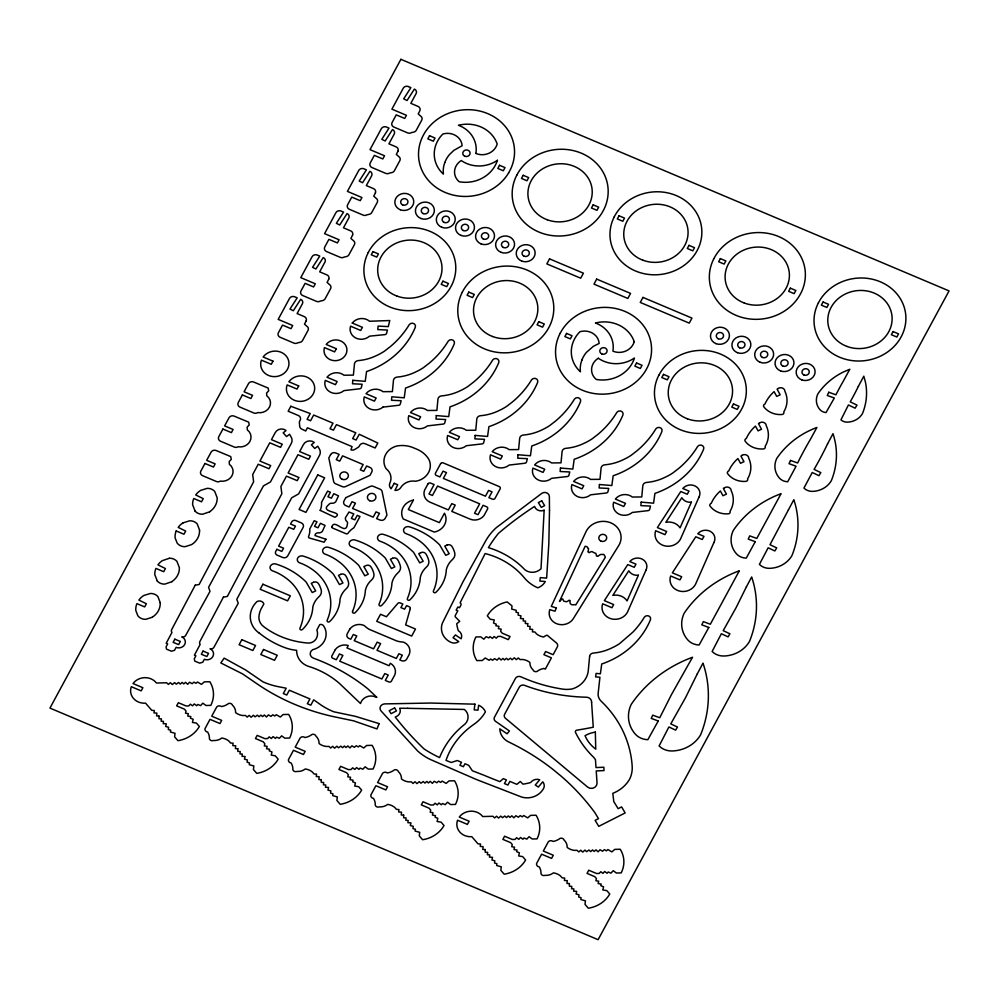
<?xml version="1.0" encoding="UTF-8"?>
<svg xmlns="http://www.w3.org/2000/svg" width="999" height="999" viewBox="0 0 999 999"><rect width="100%" height="100%" fill="white"/><g stroke="black" fill="none" stroke-linecap="round" stroke-linejoin="round"><path stroke-width="1.5" d="M698.925 497.24L680.431 539.21A13.424 12.088 -7.6 0 1 663.373 545.479A13.424 12.088 -7.6 0 1 655.669 530.731L664.959 534.652L666.658 531.505L657.379 527.584L680.781 491.508L687.275 494.255L688.985 491.096L682.792 488.486A9.59 8.629 -7.6 0 1 695.441 486.163A9.59 8.629 -7.6 0 1 698.925 497.24M508.616 172.889L510.402 169.593A48.089 43.294 -7.6 0 0 487.837 113.674A48.089 43.294 -7.6 0 0 424.425 133.267L422.639 136.563A48.089 43.294 -7.6 0 0 445.217 192.47A48.089 43.294 -7.6 0 0 508.628 172.877M382.979 407.093L398.601 405.294A1.911 1.723 -7.6 0 0 400.349 403.908L401.136 400.724L391.508 400.262L391.82 396.79L404.22 397.814L405.557 388.037A80.457 72.44 -7.6 0 0 454.295 343.731A3.422 3.084 -7.6 0 0 448.201 341.159L447.589 342.195A91.883 82.73 -7.6 0 1 429.095 363.286L423.414 367.669A54.108 48.714 -7.6 0 1 417.307 371.178L414.61 372.465A47.64 42.895 -7.6 0 1 397.103 377.098A3.946 3.546 -7.6 0 0 393.456 380.432L392.395 391.608L382.992 391.683A11.513 10.365 -7.6 0 0 365.996 393.706L376.136 398.002L374.438 401.148L364.285 396.865A11.513 10.365 -7.6 0 0 369.143 408.491A11.513 10.365 -7.6 0 0 382.979 407.093M209.703 511.813L202.61 514.21A9.428 8.492 -7.6 0 1 195.067 511.126M171.89 581.718L164.798 584.115A9.428 8.492 -7.6 0 1 157.255 581.031M183.129 522.839L189.648 520.804A9.428 8.492 -7.6 0 1 197.19 523.876L199.638 530.232M152.273 617.282L145.754 619.318A9.478 8.529 -7.6 0 1 137.862 615.821L135.814 610.501A17.17 15.46 -7.6 0 1 136.925 603.633L144.668 606.905L146.378 603.758L138.873 600.074A17.133 15.422 -7.6 0 1 143.806 595.491L150.35 593.481A9.428 8.492 -7.6 0 1 157.879 596.553L160.327 602.909M169.393 558.279L162.288 560.664A17.333 15.609 -7.6 0 0 157.942 564.872L165.422 568.543L163.711 571.703L155.931 568.419A17.37 15.647 -7.6 0 0 154.795 574.687L157.28 581.018M408.354 86.551L410.889 87.625L403.696 98.826L407.03 100.524L414.373 89.098A3.759 3.384 -7.6 0 1 416.096 93.606L410.826 103.347L418.007 106.394A3.834 3.447 -7.6 0 1 419.917 110.602L418.231 113.923L421.466 116.821A3.834 3.447 -7.6 0 1 421.69 120.242L416.296 130.207A3.834 3.447 -7.6 0 1 413.524 132.155L411.451 132.592A3.834 3.447 -7.6 0 1 407.654 132.892L393.856 127.06A3.834 3.447 -7.6 0 1 392.132 122.477L396.241 114.873L404.72 118.456L406.431 115.297L391.908 109.166L403.221 88.249A3.834 3.447 -7.6 0 1 408.354 86.551M352.26 323.039L362.412 327.322L360.701 330.482L350.562 326.186A11.501 10.352 -7.6 0 0 355.582 337.912A11.501 10.352 -7.6 0 0 369.543 336.163L384.877 334.615A1.911 1.723 -7.6 0 0 386.613 333.229L387.412 330.045L377.784 329.583L378.084 326.111L388.274 326.598L389.785 320.529L369.568 321.253A11.501 10.352 -7.6 0 0 352.26 323.039M176.199 530.944L183.978 534.24L185.677 531.081L178.184 527.397A17.133 15.422 -7.6 0 1 183.117 522.814M195.092 511.113L192.632 504.782A17.37 15.647 -7.6 0 1 193.769 498.513L201.523 501.798L203.234 498.638L195.729 494.955A17.133 15.422 -7.6 0 1 200.662 490.384L207.205 488.361A9.428 8.492 -7.6 0 1 214.735 491.446L217.183 497.789A17.795 16.021 -7.6 0 1 209.64 511.75M588.448 548.588A18.344 16.508 -7.6 0 1 587.037 546.778A4.87 4.383 -7.6 0 0 585.114 546.303L559.49 601.41A9.765 8.791 -7.6 0 0 561.775 598.938L562.862 599.075A5.27 4.745 -7.6 0 0 564.01 601.298A13.012 11.726 -7.6 0 1 566.47 601.785A8.142 7.33 -7.6 0 0 569.043 600.212L570.192 600.611A6.269 5.644 -7.6 0 0 570.242 603.571L571.59 604.657A6.656 5.994 -7.6 0 0 574.825 604.582L575.749 604.944L605.369 557.255A12.225 11.001 -7.6 0 0 603.771 554.408A18.344 16.508 -7.6 0 1 600.936 554.408A7.655 6.893 -7.6 0 0 597.926 556.356L596.478 555.956A11.701 10.539 -7.6 0 0 595.841 553.396A18.344 16.508 -7.6 0 1 592.057 551.598A4.308 3.884 -7.6 0 0 589.248 552.709L587.899 551.785A8.292 7.468 -7.6 0 0 588.448 548.588M258.978 632.929A23.626 21.266 -7.6 0 1 256.993 601.573A4.758 4.283 -7.6 0 1 263.873 603.883L262.325 606.743A24.638 22.178 -7.6 0 0 258.903 617.082A13.362 12.025 -7.6 0 0 263.586 626.548A81.431 73.314 -7.6 0 0 308.691 643.094A8.741 7.88 -7.6 0 0 316.758 637.624A12.488 11.239 -7.6 0 0 316.845 630.007L319.792 624.562A3.434 3.084 -7.6 0 1 323.576 625.849A17.483 15.747 -7.6 0 1 312.699 649.687A5.295 4.77 -7.6 0 0 313.349 658.116A196.204 176.636 -7.6 0 1 367.844 688.823L376.885 697.402L375.399 696.877A10.502 9.453 -7.6 0 0 360.514 703.533L339.235 683.229A86.613 77.984 -7.6 0 0 307.917 666.171A19.068 17.17 -7.6 0 1 296.628 650.324A43.931 39.548 -7.6 0 1 284.802 647.614A91.384 82.268 -7.6 0 1 259.041 632.866M160.202 602.909A17.695 15.934 -7.6 0 1 152.235 617.22M169.393 558.254A9.428 8.492 -7.6 0 1 176.923 561.351L179.37 567.694A17.795 16.021 -7.6 0 1 171.828 581.655M176.236 530.956A17.17 15.46 -7.6 0 0 175.1 537.824L177.185 543.131A9.478 8.529 -7.6 0 0 185.065 546.678L191.583 544.617A17.695 15.934 -7.6 0 0 199.513 530.232M352.535 611.351A48.839 43.968 -7.6 0 0 337.762 560.839A51.374 46.254 -7.6 0 0 327.709 555.144L325.1 554.133A4.021 3.621 -7.6 0 1 322.927 549.413A4.446 3.996 -7.6 0 1 328.733 547.402L331.168 548.201A76.124 68.544 -7.6 0 1 358.716 565.334L364.81 575.824L368.256 574.213L363.836 566.595L365.984 565.596A3.834 3.447 -7.6 0 1 371.066 566.995L372.04 568.668A37.612 33.866 -7.6 0 1 373.726 573.089A7.667 6.906 -7.6 0 1 371.628 579.907A21.753 19.593 -7.6 0 0 365.372 590.334A37.425 33.691 -7.6 0 1 355.157 612.662A1.523 1.361 -7.6 0 1 352.56 611.363M497.39 160.327A32.218 29.008 -7.6 0 1 459.203 181.743A15.01 13.524 -7.6 0 1 461.276 160.539A29.683 26.723 -7.6 0 0 497.39 160.327M158.991 716.071L158.991 718.706L161.413 718.88L161.151 721.216L163.486 721.378L163.224 723.626L166.296 723.838L165.672 726.46L168.581 727.272L168.319 729.532L170.667 730.182L170.454 732.017L175.012 733.278L174.613 736.825L177.934 740.684A28.859 25.986 -7.6 0 0 199.363 726.498L196.441 723.101L192.432 722.427L193.169 719.305L190.409 718.144L190.784 716.558L187.75 716.046L188.312 713.673L185.514 713.199L186.026 711.026L184.39 709.128L176.648 705.856L178.346 702.709L186.101 705.981L188.799 705.906L190.384 704.195L192.557 705.818L194.293 703.945L196.653 705.719L197.814 704.457L200.574 705.619L202.847 703.159L205.969 705.494L210.801 705.369A28.859 25.986 -7.6 0 0 209.827 681.718L204.345 681.855L201.473 684.365L197.502 682.03L196.016 683.316L193.968 682.117L192.145 683.703L189.61 682.217L187.687 684.29L185.564 682.317L183.754 683.903L182.143 682.404L180.257 684.053L178.584 682.492L176.249 684.153L174.575 682.592L172.34 684.552L170.354 682.692L168.394 684.402L166.658 682.779L156.468 683.029A14.161 12.75 -7.6 0 0 133.029 683.553L142.882 687.712L141.171 690.871L131.319 686.713A14.161 12.75 -7.6 0 0 145.579 703.159L151.761 710.326L154.283 710.501L153.996 712.924L156.88 713.124L156.568 715.896L158.991 716.071M237.799 748.75L237.799 751.385L240.235 751.56L239.96 753.895L242.295 754.058L242.033 756.305L245.105 756.518L244.48 759.14L247.39 759.952L247.128 762.212L249.475 762.861L249.263 764.697L253.833 765.958L253.421 769.505L256.743 773.363A28.859 25.986 -7.6 0 0 278.172 759.178L275.249 755.781L271.241 755.107L271.978 751.985L269.231 750.823L269.605 749.238L266.558 748.726L267.12 746.353L264.323 745.878L264.835 743.706L263.199 741.807L255.457 738.536L257.155 735.389L264.91 738.661L267.607 738.586L269.193 736.875L271.366 738.498L273.102 736.625L275.462 738.398L276.623 737.137L279.383 738.298L281.668 735.838L284.777 738.174L289.61 738.049A28.859 25.986 -7.6 0 0 288.649 714.41L283.154 714.535L280.282 717.045L276.311 714.71L274.825 715.996L272.777 714.797L270.954 716.395L268.419 714.897L266.496 716.982L264.385 714.997L262.562 716.583L260.951 715.084L259.066 716.733L257.392 715.172L255.07 716.832L253.396 715.272L251.149 717.232L249.163 715.371L247.203 717.082L245.479 715.459L242.807 715.534A13.961 12.562 -7.6 0 1 235.589 712.574A11.114 10.002 -7.6 0 0 232.517 705.257A3.022 2.722 -7.6 0 0 228.484 703.558A14.373 12.95 -7.6 0 1 221.428 706.58A3.247 2.922 -7.6 0 0 216.746 706.93L211.738 716.196L221.691 720.404L219.98 723.551L210.027 719.342L205.02 728.608A3.247 2.922 -7.6 0 0 207.655 732.042A14.373 12.95 -7.6 0 1 209.415 738.798A3.022 2.722 -7.6 0 0 213.449 740.509A11.114 10.002 -7.6 0 0 221.815 738.024A13.961 12.562 -7.6 0 1 228.958 741.133L230.569 743.006L233.092 743.181L232.804 745.604L235.689 745.803L235.377 748.576L237.799 748.75M321.266 779.682L321.266 782.329L323.701 782.504L323.426 784.839L325.761 785.002L325.499 787.249L328.571 787.462L327.959 790.084L330.856 790.896L330.594 793.156L332.942 793.805L332.742 795.629L337.3 796.902L336.888 800.449L340.222 804.307A28.859 25.986 -7.6 0 0 361.65 790.122L358.716 786.725L354.707 786.051L355.444 782.929L352.697 781.767L353.072 780.182L350.025 779.657L350.587 777.297L347.789 776.822L348.301 774.65L346.665 772.751L338.923 769.48L340.634 766.32L348.376 769.605L351.074 769.53L352.672 767.819L354.832 769.442L356.568 767.569L358.928 769.342L360.102 768.081L362.849 769.242L365.135 766.782L368.244 769.105L373.077 768.993A28.859 25.986 -7.6 0 0 372.115 745.341L366.621 745.479L363.761 747.989L359.777 745.654L358.291 746.94L356.243 745.729L354.42 747.327L351.885 745.841L349.962 747.914L347.852 745.941L346.029 747.527L344.43 746.028L342.532 747.677L340.859 746.116L338.536 747.776L336.863 746.216L334.615 748.176L332.63 746.315L330.681 748.026L328.946 746.403L326.273 746.465A13.961 12.562 -7.6 0 1 319.056 743.506A11.114 10.002 -7.6 0 0 315.984 736.201A3.022 2.722 -7.6 0 0 311.95 734.49A14.373 12.95 -7.6 0 1 304.895 737.524A3.247 2.922 -7.6 0 0 300.212 737.874L295.204 747.127L305.157 751.335L303.459 754.495L293.494 750.286L288.486 759.552A3.247 2.922 -7.6 0 0 291.121 762.986A14.373 12.95 -7.6 0 1 292.882 769.742A3.022 2.722 -7.6 0 0 296.915 771.44A11.114 10.002 -7.6 0 0 305.282 768.968A13.961 12.562 -7.6 0 1 312.425 772.077L314.036 773.95L316.558 774.125L316.283 776.548L319.168 776.747L318.843 779.52L321.266 779.682M403.658 815.122L403.658 817.756L406.094 817.931L405.819 820.266L408.154 820.429L407.892 822.676L410.964 822.889L410.339 825.511L413.249 826.323L412.987 828.583L415.334 829.232L415.122 831.068L419.692 832.329L419.28 835.876L422.602 839.734A28.859 25.986 -7.6 0 0 444.031 825.549L441.108 822.152L437.1 821.478L437.837 818.356L435.089 817.194L435.464 815.609L432.417 815.084L432.979 812.724L430.182 812.249L430.694 810.077L429.058 808.179L421.316 804.907L423.014 801.76L430.769 805.032L433.466 804.957L435.052 803.246L437.225 804.869L438.961 802.996L441.321 804.769L442.482 803.508L445.242 804.67L447.527 802.209L450.636 804.545L455.469 804.42A28.859 25.986 -7.6 0 0 454.508 780.768L449.013 780.906L446.141 783.416L442.17 781.081L440.684 782.367L438.636 781.168L436.813 782.754L434.278 781.268L432.355 783.341L430.244 781.368L428.421 782.954L426.81 781.455L424.925 783.104L423.251 781.543L420.929 783.204L419.255 781.643L417.008 783.603L415.022 781.742L413.062 783.453L411.326 781.83L408.666 781.892A13.961 12.562 -7.6 0 1 401.448 778.933A11.114 10.002 -7.6 0 0 398.376 771.628A3.022 2.722 -7.6 0 0 394.343 769.917A14.373 12.95 -7.6 0 1 387.287 772.951A3.247 2.922 -7.6 0 0 382.605 773.301L377.597 782.567L387.55 786.762L385.839 789.922L375.886 785.714L370.879 794.979A3.247 2.922 -7.6 0 0 373.514 798.413A14.373 12.95 -7.6 0 1 375.274 805.169A3.022 2.722 -7.6 0 0 379.308 806.88A11.114 10.002 -7.6 0 0 387.674 804.395A13.961 12.562 -7.6 0 1 394.817 807.504L396.428 809.377L398.951 809.552L398.663 811.975L401.548 812.175L401.236 814.947L403.658 815.122M485.227 849.575L485.227 852.222L487.649 852.397L487.387 854.732L489.722 854.894L489.46 857.142L492.532 857.354L491.908 859.977L494.817 860.788L494.555 863.036L496.903 863.698L496.69 865.521L501.248 866.795L500.849 870.341L504.17 874.2A28.859 25.986 -7.6 0 0 525.599 860.014L522.677 856.618L518.668 855.943L519.405 852.821L516.645 851.66L517.032 850.062L513.986 849.55L514.547 847.189L511.75 846.715L512.262 844.542L510.626 842.644L502.884 839.372L504.582 836.213L512.337 839.485L515.034 839.422L516.62 837.711L518.793 839.335L520.529 837.462L522.889 839.235L524.05 837.974L526.81 839.135L529.083 836.675L532.205 838.998L537.037 838.885A28.859 25.986 -7.6 0 0 536.063 815.234L530.581 815.371L527.709 817.881L523.738 815.534L522.252 816.832L520.204 815.621L518.381 817.219L515.846 815.733L513.923 817.806L511.813 815.833L509.989 817.419L508.379 815.921L506.493 817.569L504.82 816.008L502.485 817.669L500.824 816.096L498.576 818.069L496.59 816.208L494.63 817.919L492.894 816.295L482.704 816.545A14.161 12.75 -7.6 0 0 459.265 817.07L469.118 821.228L467.407 824.387L457.554 820.229A14.161 12.75 -7.6 0 0 471.815 836.675L477.997 843.843L480.519 844.018L480.232 846.44L483.116 846.64L482.804 849.412L485.227 849.575M527.697 623.626L527.697 626.273L530.119 626.448L529.795 629.22L532.679 629.42L532.405 631.843L534.915 632.017L536.538 633.89A13.961 12.562 -7.6 0 0 543.681 637A11.114 10.002 -7.6 0 1 547.077 635.152L556.48 642.994A3.834 3.447 -7.6 0 1 557.28 647.015L553.134 654.695L545.616 651.51L543.906 654.67L551.423 657.841L545.354 669.08A3.247 2.922 -7.6 0 1 544.068 668.431A14.373 12.95 -7.6 0 0 537.012 671.465A3.022 2.722 -7.6 0 1 532.979 669.767A11.114 10.002 -7.6 0 1 529.907 662.449A13.961 12.562 -7.6 0 0 522.689 659.49L520.017 659.565L518.281 657.941L516.333 659.652L514.335 657.792L512.1 659.752L510.427 658.191L508.104 659.852L506.418 658.291L504.532 659.939L502.922 658.428L501.111 660.027L498.988 658.041L497.065 660.127L494.542 658.628L492.719 660.227L490.659 659.015L489.185 660.314L485.202 657.979L482.342 660.489L476.848 660.614A28.859 25.986 -7.6 0 1 475.886 636.975L480.719 636.85L483.828 639.185L486.113 636.725L488.861 637.886L490.022 636.625L492.395 638.398L494.118 636.525L496.291 638.149L497.889 636.425L500.586 636.363L508.329 639.635L510.039 636.488L502.285 633.216L500.649 631.306L501.161 629.145L498.376 628.671L498.938 626.298L495.891 625.786L496.266 624.2L493.518 623.026L494.255 619.917L490.247 619.243L487.312 615.846A28.859 25.986 -7.6 0 1 507.205 601.922L512.025 605.943L511.663 609.065L516.221 610.327L516.008 612.162L518.369 612.812L518.106 615.072L521.003 615.871L520.379 618.506L523.451 618.718L523.189 620.966L525.536 621.128L525.262 623.463L527.697 623.626M569.393 883.591L569.393 886.238L571.815 886.413L571.553 888.748L573.888 888.91L573.626 891.158L576.698 891.37L576.073 893.993L578.97 894.804L578.721 897.052L581.068 897.714L580.856 899.537L585.414 900.811L585.002 904.357L588.336 908.216A28.859 25.986 -7.6 0 0 609.765 894.03L606.843 890.633L602.822 889.959L603.558 886.837L600.811 885.676L601.186 884.078L598.151 883.566L598.701 881.205L595.916 880.731L596.428 878.558L594.792 876.66L587.037 873.388L588.748 870.229L596.49 873.501L599.2 873.438L600.786 871.727L602.959 873.351L604.682 871.478L607.055 873.251L608.216 871.99L610.963 873.151L613.249 870.691L616.371 873.014L621.191 872.901A28.859 25.986 -7.6 0 0 620.229 849.25L614.747 849.387L611.875 851.897L607.892 849.55L606.418 850.848L604.37 849.637L602.534 851.235L600.012 849.749L598.089 851.822L595.966 849.849L594.155 851.435L592.544 849.937L590.659 851.585L588.985 850.024L586.65 851.672L584.977 850.112L582.742 852.072L580.756 850.224L578.796 851.935L577.06 850.311L574.388 850.374A13.961 12.562 -7.6 0 1 567.17 847.414A11.114 10.002 -7.6 0 0 564.098 840.109A3.022 2.722 -7.6 0 0 560.064 838.398A14.373 12.95 -7.6 0 1 553.009 841.433A3.247 2.922 -7.6 0 0 548.339 841.77L543.319 851.036L553.284 855.244L551.573 858.403L541.62 854.195L536.6 863.461A3.247 2.922 -7.6 0 0 539.248 866.895A14.373 12.95 -7.6 0 1 540.996 873.65A3.022 2.722 -7.6 0 0 545.029 875.349A11.114 10.002 -7.6 0 0 553.409 872.876A13.961 12.562 -7.6 0 1 560.539 875.986L562.162 877.859L564.672 878.034L564.398 880.456L567.282 880.656L566.957 883.428L569.393 883.591M549.5 510.339L548.826 543.543L546.69 577.434L546.565 578.121L540.297 577.609L539.847 581.068L545.317 581.518A14.048 12.65 -7.6 0 1 537.812 587.837A38.187 34.378 -7.6 0 1 524.313 577.809A76.736 69.081 -7.6 0 0 485.127 553.546L467.607 588.336A471.965 424.912 -7.6 0 0 460.127 602.822L460.564 603.234A1.911 1.723 -7.6 0 1 460.876 605.169L459.503 607.717L457.842 607.017L456.143 610.164L457.792 610.864L455.369 615.347A2.023 1.823 -7.6 0 0 455.332 616.883L459.727 621.316L456.718 623.763A44.63 40.172 -7.6 0 0 458.341 630.706A7.368 6.643 -7.6 0 1 461.113 638.786L455.419 634.939L453.059 637.737L458.753 641.595A7.368 6.643 -7.6 0 1 451.848 642.707A17.807 16.034 -7.6 0 1 442.445 623.001L463.111 581.605L485.077 542.007A55.07 49.588 -7.6 0 1 496.266 527.684L541.845 493.331A4.733 4.258 -7.6 0 1 549.363 496.515L549.5 510.339M325.961 539.26L324.113 542.22L308.953 537.887L308.491 536.813A20.367 18.332 -7.6 0 0 309.765 528.958L314.223 520.704L316.97 521.865L314.548 526.348L317.994 527.797L320.417 523.314L325.087 525.462L322.34 531.381A4.533 4.083 -7.6 0 1 318.806 532.892A3.109 2.797 -7.6 0 0 315.984 533.553A2.585 2.335 -7.6 0 0 315.047 535.576L325.961 539.26M544.155 510.227L541.021 568.743A11.426 10.29 -7.6 0 1 524.887 569.78A85.452 76.935 -7.6 0 0 488.411 547.639A127.61 114.885 -7.6 0 1 498.426 533.391A335.264 301.835 -7.6 0 1 534.54 506.431A6.968 6.281 -7.6 0 0 544.155 510.227M591.595 702.397L593.256 727.235L588.611 728.121A492.107 443.057 -7.6 0 1 576.81 730.182A1.698 1.536 -7.6 0 0 575.486 732.367A102.547 92.32 -7.6 0 0 593.706 757.354L595.454 759.615L596.003 767.569L603.871 767.232L604.008 770.579L596.228 770.928L597.052 783.154A5.557 5.007 -7.6 0 1 587.662 787.112L505.432 718.256A3.846 3.472 -7.6 0 1 504.645 714.223L519.33 687.087A3.909 3.521 -7.6 0 1 524.425 685.302A173.801 156.481 -7.6 0 0 586.425 697.215A5.482 4.933 -7.6 0 1 591.595 702.397M352.822 380.307L352.51 383.778L362.137 384.24L361.351 387.425A1.911 1.723 -7.6 0 1 359.603 388.811L343.981 390.621A11.513 10.365 -7.6 0 1 330.145 392.02A11.513 10.365 -7.6 0 1 325.287 380.382L335.439 384.677L337.138 381.518L326.998 377.235A11.513 10.365 -7.6 0 1 343.993 375.212L353.396 375.124L354.458 363.961A3.946 3.546 -7.6 0 1 358.117 360.627A47.64 42.895 -7.6 0 0 375.612 355.994L378.309 354.707A54.108 48.714 -7.6 0 0 384.415 351.198L390.109 346.815A91.883 82.73 -7.6 0 0 408.591 325.711L409.203 324.687A3.422 3.084 -7.6 0 1 415.297 327.26A80.457 72.44 -7.6 0 1 366.571 371.553L365.222 381.343L352.822 380.307M436.301 415.584L436.001 419.056L445.629 419.518L444.83 422.702A1.911 1.723 -7.6 0 1 443.094 424.088L427.46 425.886A11.513 10.365 -7.6 0 1 413.623 427.285A11.513 10.365 -7.6 0 1 408.766 415.659L418.918 419.955L420.629 416.795L410.477 412.512A11.513 10.365 -7.6 0 1 427.485 410.489L436.888 410.402L437.937 399.225A3.946 3.546 -7.6 0 1 441.595 395.891A47.64 42.895 -7.6 0 0 459.103 391.258L461.788 389.985A54.108 48.714 -7.6 0 0 467.894 386.476L473.588 382.093A91.883 82.73 -7.6 0 0 492.082 360.989L492.694 359.965A3.422 3.084 -7.6 0 1 498.776 362.537A80.457 72.44 -7.6 0 1 450.049 406.83L448.701 416.62L436.301 415.584M475.174 435.414L474.875 438.873L484.503 439.335L483.703 442.52A1.911 1.723 -7.6 0 1 481.968 443.906L466.333 445.716A11.513 10.365 -7.6 0 1 452.497 447.115A11.513 10.365 -7.6 0 1 447.639 435.489L457.792 439.772L459.503 436.613L449.35 432.33A11.513 10.365 -7.6 0 1 466.358 430.307L475.761 430.219L476.81 419.056A3.946 3.546 -7.6 0 1 480.469 415.721A47.64 42.895 -7.6 0 0 497.977 411.089L500.661 409.802A54.108 48.714 -7.6 0 0 506.768 406.293L512.462 401.91A91.883 82.73 -7.6 0 0 530.956 380.819L531.568 379.782A3.422 3.084 -7.6 0 1 537.649 382.355A80.457 72.44 -7.6 0 1 488.923 426.648L487.574 436.438L475.174 435.414M518.031 454.745L517.719 458.216L527.347 458.678L526.56 461.863A1.911 1.723 -7.6 0 1 524.812 463.249L509.19 465.059A11.513 10.365 -7.6 0 1 495.342 466.458A11.513 10.365 -7.6 0 1 490.497 454.82L500.649 459.115L502.347 455.956L492.207 451.673A11.513 10.365 -7.6 0 1 509.203 449.65L518.606 449.562L519.667 438.386A3.946 3.546 -7.6 0 1 523.314 435.052A47.64 42.895 -7.6 0 0 540.821 430.432L543.518 429.145A54.108 48.714 -7.6 0 0 549.625 425.636L555.307 421.253A91.883 82.73 -7.6 0 0 573.801 400.149L574.413 399.125A3.422 3.084 -7.6 0 1 580.506 401.698A80.457 72.44 -7.6 0 1 531.768 445.991L530.432 455.781L518.031 454.745M560.439 468.032L560.127 471.503L569.755 471.965L568.968 475.149A1.911 1.723 -7.6 0 1 567.22 476.535L551.598 478.334A11.513 10.365 -7.6 0 1 537.762 479.732A11.513 10.365 -7.6 0 1 532.904 468.106L543.056 472.402L544.755 469.243L534.615 464.96A11.513 10.365 -7.6 0 1 551.61 462.937L561.013 462.849L562.075 451.673A3.946 3.546 -7.6 0 1 565.734 448.339A47.64 42.895 -7.6 0 0 583.229 443.706L585.926 442.42A54.108 48.714 -7.6 0 0 592.032 438.911L597.727 434.54A91.883 82.73 -7.6 0 0 616.208 413.436L616.82 412.412A3.422 3.084 -7.6 0 1 622.914 414.985A80.457 72.44 -7.6 0 1 574.175 459.278L572.839 469.068L560.439 468.032M599.437 484.515L599.125 487.974L608.753 488.436L607.966 491.62A1.911 1.723 -7.6 0 1 606.218 493.007L590.596 494.817A11.513 10.365 -7.6 0 1 576.76 496.216A11.513 10.365 -7.6 0 1 571.903 484.59L582.055 488.873L583.753 485.714L573.613 481.431A11.513 10.365 -7.6 0 1 590.609 479.408L600.012 479.32L601.073 468.156A3.946 3.546 -7.6 0 1 604.72 464.822A47.64 42.895 -7.6 0 0 622.227 460.189L624.924 458.903A54.108 48.714 -7.6 0 0 631.031 455.394L636.713 451.011A91.883 82.73 -7.6 0 0 655.207 429.92L655.819 428.883A3.422 3.084 -7.6 0 1 661.912 431.456A80.457 72.44 -7.6 0 1 613.174 475.749L611.838 485.539L599.437 484.515M641.171 502.147L640.871 505.619L650.499 506.081L649.7 509.265A1.911 1.723 -7.6 0 1 647.964 510.651L632.342 512.45A11.513 10.365 -7.6 0 1 618.493 513.848A11.513 10.365 -7.6 0 1 613.636 502.222L623.788 506.505L625.499 503.359L615.347 499.063A11.513 10.365 -7.6 0 1 632.355 497.04L641.758 496.965L642.819 485.789A3.946 3.546 -7.6 0 1 646.465 482.455A47.64 42.895 -7.6 0 0 663.973 477.822L666.67 476.535A54.108 48.714 -7.6 0 0 672.764 473.026L678.458 468.643A91.883 82.73 -7.6 0 0 696.952 447.552L697.564 446.516A3.422 3.084 -7.6 0 1 703.646 449.088A80.457 72.44 -7.6 0 1 654.919 493.394L653.571 503.171L641.171 502.147M320.204 510.377L334.915 517.295C345.479 511.238 318.306 513.036 328.733 504.657A3.109 2.797 -7.6 0 1 332.205 503.284A4.533 4.083 -7.6 0 0 335.751 501.773L338.486 495.854L333.816 493.706L331.393 498.189L327.947 496.74L330.369 492.257L327.622 491.096L321.528 502.36A20.367 18.332 -7.6 0 1 320.254 510.227L320.204 510.377M589.622 656.405L588.349 669.842A22.902 20.617 -7.6 0 1 572.365 688.898A26.923 24.238 -7.6 0 1 563.548 689.235A151.786 136.651 -7.6 0 1 523.963 678.134L520.679 676.735A3.909 3.521 -7.6 0 0 515.434 678.458L494.517 717.132A3.846 3.459 -7.6 0 0 495.404 721.241L509.428 730.981L507.067 733.778L499.787 728.833A17.507 15.759 -7.6 0 0 508.728 741.995A245.429 220.966 -7.6 0 1 552.722 769.242L560.639 775.724A245.429 220.966 -7.6 0 1 594.867 812.649L598.501 818.643L595.117 820.366L598.751 826.36L625.162 812.936L621.603 806.905L618.131 808.666L613.786 801.56L612.812 793.331A33.004 29.708 -7.6 0 0 629.17 779.919L630.282 777.759A30.857 27.785 -7.6 0 0 632.192 766.283L632.105 765.034A118.007 106.244 -7.6 0 0 601.161 701.198A11.501 10.352 -7.6 0 1 598.164 693.219L599.937 677.247L595.616 676.885L596.078 673.426L600.387 673.788L601.735 663.998A80.457 72.44 -7.6 0 0 650.461 619.705A3.422 3.084 -7.6 0 0 644.38 617.132L643.768 618.169A91.883 82.73 -7.6 0 1 633.066 631.967L619.58 643.643A54.108 48.714 -7.6 0 1 613.473 647.152L610.789 648.438A47.64 42.895 -7.6 0 1 593.281 653.071A3.946 3.546 -7.6 0 0 589.622 656.405M474.912 704.17L474.163 709.864L477.984 710.177L478.633 705.219A14.048 12.65 -7.6 0 1 485.427 711.825A38.187 34.378 -7.6 0 1 473.963 724.3A76.736 69.081 -7.6 0 0 446.004 760.401L451.211 762.487L457.292 760.514L461.526 762.312L459.927 765.259L463.374 766.72L464.972 763.76L468.731 765.346L472.327 770.729L484.053 775.274A471.965 424.912 -7.6 0 0 499.875 781.63L503.334 778.633L506.418 779.944L504.445 783.591L507.892 785.039L509.865 781.393L516.845 784.34L520.342 781.493L522.964 784.14A44.63 40.172 -7.6 0 0 530.694 782.492A7.38 6.643 -7.6 0 1 539.722 779.757L535.289 785.002L538.324 787.062L542.757 781.805A7.38 6.643 -7.6 0 1 543.806 788.024A17.807 16.034 -7.6 0 1 521.715 797.077L476.461 779.532L433.241 760.751A55.07 49.588 -7.6 0 1 417.694 751.036L380.919 710.789A4.733 4.258 -7.6 0 1 384.64 703.895L430.569 703.046L474.912 704.17M331.843 526.96L332.342 527.947L346.541 533.941L347.777 533.591A20.367 18.332 -7.6 0 1 353.896 527.772L359.99 516.508L357.242 515.347L354.82 519.83L351.373 518.381L353.796 513.898L348.988 512.025L345.492 517.632A4.533 4.083 -7.6 0 0 346.378 521.016A3.109 2.797 -7.6 0 1 347.352 524.263C345.991 536.438 334.228 517.807 331.843 526.96M410.264 608.716L405.656 624.887L415.484 629.045L411.675 636.076L376.723 621.316L380.532 614.273L386.426 616.758L397.777 603.446A1.911 1.723 -7.6 0 1 400.137 602.909L402.822 604.045L400.899 607.592L404.645 609.178L406.568 605.631L409.253 606.755A1.911 1.723 -7.6 0 1 410.252 608.716M444.792 162.537L443.918 165.372A29.683 26.723 -7.6 0 0 443.406 174.113A32.218 29.008 -7.6 0 1 442.882 134.016A15.01 13.524 -7.6 0 1 462.112 145.742L453.796 150.399L449.338 154.72A29.683 26.723 -7.6 0 0 444.792 162.537M581.818 360.239L580.943 363.074A29.683 26.723 -7.6 0 0 580.431 371.803A32.218 29.008 -7.6 0 1 579.932 331.73A15.01 13.524 -7.6 0 1 599.15 343.444L593.418 346.278L586.363 352.422A29.683 26.723 -7.6 0 0 581.818 360.239M306.206 320.816L304.508 324.151L307.742 327.035A3.834 3.447 -7.6 0 1 307.979 330.469L302.585 340.434A3.834 3.447 -7.6 0 1 299.812 342.382L297.727 342.807A3.834 3.447 -7.6 0 1 293.931 343.107L280.145 337.287A3.834 3.447 -7.6 0 1 278.409 332.692L282.53 325.087L291.009 328.671L292.707 325.524L278.184 319.38L289.498 298.464A3.834 3.447 -7.6 0 1 294.63 296.778L297.178 297.852L289.972 309.053L293.319 310.751L300.662 299.325A3.759 3.384 -7.6 0 1 302.372 303.833L297.103 313.574L304.295 316.608A3.834 3.447 -7.6 0 1 306.206 320.816M328.783 279.083L327.098 282.405L330.319 285.302A3.834 3.447 -7.6 0 1 330.557 288.723L325.162 298.689A3.834 3.447 -7.6 0 1 322.39 300.637L320.317 301.061A3.834 3.447 -7.6 0 1 316.508 301.373L302.722 295.542A3.834 3.447 -7.6 0 1 300.986 290.946L305.107 283.354L313.586 286.938L315.297 283.778L300.774 277.647L312.088 256.731A3.834 3.447 -7.6 0 1 317.207 255.032L319.755 256.106L312.562 267.307L315.896 269.006L323.239 257.58A3.759 3.384 -7.6 0 1 324.95 262.088L319.68 271.828L326.873 274.875A3.834 3.447 -7.6 0 1 328.783 279.083M352.585 235.077L350.899 238.399L354.133 241.296A3.834 3.447 -7.6 0 1 354.358 244.718L348.963 254.683A3.834 3.447 -7.6 0 1 346.191 256.631L344.118 257.055A3.834 3.447 -7.6 0 1 340.322 257.367L326.523 251.536A3.834 3.447 -7.6 0 1 324.8 246.94L328.908 239.348L337.387 242.932L339.098 239.772L324.575 233.641L335.889 212.725A3.834 3.447 -7.6 0 1 341.021 211.026L343.556 212.1L336.363 223.301L339.697 225L347.04 213.574A3.759 3.384 -7.6 0 1 348.763 218.082L343.481 227.822L350.674 230.869A3.834 3.447 -7.6 0 1 352.585 235.077M375.437 192.832L373.751 196.154L376.985 199.051A3.834 3.447 -7.6 0 1 377.21 202.472L371.815 212.437A3.834 3.447 -7.6 0 1 369.043 214.385L366.97 214.81A3.834 3.447 -7.6 0 1 363.174 215.122L349.375 209.291A3.834 3.447 -7.6 0 1 347.652 204.695L351.76 197.103L360.239 200.687L361.95 197.527L347.427 191.396L358.741 170.479A3.834 3.447 -7.6 0 1 363.873 168.781L366.408 169.855L359.215 181.056L362.55 182.755L369.892 171.328A3.759 3.384 -7.6 0 1 371.616 175.836L366.333 185.577L373.526 188.624A3.834 3.447 -7.6 0 1 375.437 192.832M398.014 151.086L396.328 154.408L399.563 157.305A3.834 3.447 -7.6 0 1 399.787 160.727L394.405 170.704A3.834 3.447 -7.6 0 1 391.62 172.64L389.548 173.077A3.834 3.447 -7.6 0 1 385.751 173.376L371.965 167.545A3.834 3.447 -7.6 0 1 370.229 162.962L374.338 155.357L382.817 158.941L384.528 155.782L370.005 149.65L381.318 128.734A3.834 3.447 -7.6 0 1 386.451 127.035L388.998 128.109L381.793 139.311L385.139 141.009L392.482 129.583A3.759 3.384 -7.6 0 1 394.193 134.091L388.923 143.844L396.116 146.878A3.834 3.447 -7.6 0 1 398.014 151.086M379.133 723.613L376.998 728.933L353.646 720.853L335.252 716.995A213.374 192.108 -7.6 0 1 257.53 684.165L242.595 673.925L220.816 662.949L224.151 658.129L245.554 669.942L262.962 681.83A68.444 61.613 -7.6 0 0 279.62 686.925L286.201 688.211L283.304 693.568L286.75 695.029L289.335 690.247L309.927 698.938L307.342 703.721L310.789 705.182L313.686 699.824L318.956 703.546A68.444 61.613 -7.6 0 0 333.903 711.812L355.294 716.308L379.133 723.613M556.318 607.929L554.994 611.226L549.8 609.64A13.012 11.726 -7.6 0 0 557.255 623.95A13.012 11.726 -7.6 0 0 573.801 617.882L619.168 544.842A18.344 16.508 -7.6 0 0 610.889 522.877A18.344 16.508 -7.6 0 0 586.351 530.981L551.273 606.393L556.318 607.929M638.373 575.237L627.06 600.923A13.424 12.088 -7.6 0 0 612.824 595.392L628.783 570.791A9.59 8.629 -7.6 0 0 638.373 575.237M645.903 570.292L627.422 612.275A13.424 12.088 -7.6 0 1 610.364 618.543A13.424 12.088 -7.6 0 1 602.659 603.796L611.937 607.717L613.648 604.57L604.358 600.636L627.772 564.572L634.265 567.32L635.976 564.16L629.782 561.55A9.59 8.629 -7.6 0 1 642.419 559.228A9.59 8.629 -7.6 0 1 645.903 570.292M691.383 502.185L680.069 527.859A13.424 12.088 -7.6 0 0 665.846 522.327L681.805 497.727A9.59 8.629 -7.6 0 0 691.383 502.185M713.923 542.494L695.429 584.477A13.424 12.088 -7.6 0 1 678.358 590.734A13.424 12.088 -7.6 0 1 670.666 575.986L679.957 579.907L681.668 576.748L672.377 572.827L695.779 536.775L702.272 539.51L703.983 536.363L697.789 533.741A9.59 8.629 -7.6 0 1 710.426 531.418A9.59 8.629 -7.6 0 1 713.91 542.494M697.352 673.751L685.514 697.702L670.779 723.888L677.484 727.047L675.624 730.144L668.918 726.96L659.115 745.941A17.208 15.497 -7.6 0 0 672.177 750.973A32.418 29.196 -7.6 0 0 700.599 734.839A124.088 111.726 -7.6 0 0 706.343 675.524A101.211 91.121 -7.6 0 0 704.957 669.63A124.088 111.726 -7.6 0 0 703.009 663.174L697.352 673.751M658.241 720.966L647.839 739.697A17.208 15.497 -7.6 0 1 635.152 733.953A32.418 29.196 -7.6 0 1 631.281 704.295A124.088 111.726 -7.6 0 1 679.595 662.799A101.211 91.121 -7.6 0 1 685.626 660.014A124.088 111.726 -7.6 0 1 692.519 657.255L671.578 694.38L659.765 717.744L652.747 715.172L651.223 718.393L658.241 720.966M708.803 627.459L699.113 645.004A15.497 13.949 -7.6 0 1 687.699 639.835A29.196 26.286 -7.6 0 1 684.215 613.136A111.726 100.587 -7.6 0 1 727.709 575.774A91.096 82.018 -7.6 0 1 733.141 573.264A111.389 100.287 -7.6 0 1 739.322 570.791L710.339 624.238L703.346 621.628L701.798 624.85L708.803 627.459M828.77 392.257L827.272 395.492L834.327 398.014L826.023 412.562A9.078 8.179 -7.6 0 1 819.892 409.565A17.095 15.397 -7.6 0 1 817.856 393.918A65.447 58.929 -7.6 0 1 843.331 372.04L849.787 369.255L843.268 381.231A312.999 281.805 -7.6 0 0 835.913 394.817L828.77 392.257M755.256 541.658L746.253 558.141A13.474 12.138 -7.6 0 1 736.313 553.658A25.387 22.852 -7.6 0 1 733.291 530.432A97.14 87.462 -7.6 0 1 771.103 497.952A79.208 71.316 -7.6 0 1 775.836 495.766A97.14 87.462 -7.6 0 1 779.869 494.13L781.068 493.681L756.792 538.436L749.737 535.876L748.214 539.11L755.256 541.658M790.534 460.439L789.023 463.673L796.066 466.221L787.724 481.755A11.364 10.227 -7.6 0 1 779.32 477.972A21.391 19.256 -7.6 0 1 776.772 458.404A81.881 73.714 -7.6 0 1 808.641 431.019L812.637 429.183A81.881 73.714 -7.6 0 1 816.033 427.797L816.907 427.472L810.014 440.022A391.571 352.535 -7.6 0 0 797.627 462.999L790.534 460.439M746.415 586.788L736.151 607.554L723.214 630.656L729.919 633.778L728.084 636.875L721.353 633.741L712.125 651.485A15.497 13.949 -7.6 0 0 723.888 656.018A29.196 26.286 -7.6 0 0 749.475 641.483A111.726 100.587 -7.6 0 0 754.657 588.086A91.096 82.018 -7.6 0 0 753.408 582.779A111.389 100.287 -7.6 0 0 751.648 576.985L746.415 586.788M788.448 509.802L769.992 544.692L776.71 547.902L774.837 550.973L768.156 547.789L759.415 564.385A13.474 12.138 -7.6 0 0 769.642 568.331A25.387 22.852 -7.6 0 0 791.895 555.694A97.14 87.462 -7.6 0 0 796.39 509.253A79.208 71.316 -7.6 0 0 795.316 504.645A97.14 87.462 -7.6 0 0 794.193 500.849L793.83 499.737L788.448 509.802M827.584 443.793L826.36 446.366A391.571 352.535 -7.6 0 1 814.073 469.393L820.816 472.614L818.943 475.699L812.249 472.49L803.945 488.061A11.364 10.227 -7.6 0 0 812.562 491.383A21.391 19.256 -7.6 0 0 831.318 480.731A81.881 73.714 -7.6 0 0 835.114 441.595L834.19 437.712A81.881 73.714 -7.6 0 0 833.253 434.503L832.991 433.691L827.584 443.793M858.353 386.401L857.467 388.211A312.999 281.805 -7.6 0 1 850.224 401.848L856.992 405.107L855.107 408.179L848.426 404.957L840.946 419.842A9.078 8.179 -7.6 0 0 847.452 422.14A17.095 15.397 -7.6 0 0 862.449 413.623A65.447 58.929 -7.6 0 0 865.484 382.342L863.823 376.173L858.353 386.401M368.256 252.535L367.857 253.334A46.016 41.434 -7.6 0 0 389.448 306.83A46.016 41.434 -7.6 0 0 450.124 288.087L451.835 284.94A46.016 41.434 -7.6 0 0 430.232 231.431A46.016 41.434 -7.6 0 0 369.555 250.175L368.256 252.535M516.72 175.287L516.296 176.124A48.089 43.294 -7.6 0 0 538.861 232.03A48.089 43.294 -7.6 0 0 602.272 212.437L604.045 209.153A48.089 43.294 -7.6 0 0 581.48 153.247A48.089 43.294 -7.6 0 0 518.081 172.827L516.72 175.287M462.337 292.108L461.913 292.957A48.089 43.294 -7.6 0 0 484.478 348.851A48.089 43.294 -7.6 0 0 547.889 329.27L549.662 325.986A48.089 43.294 -7.6 0 0 527.097 270.067A48.089 43.294 -7.6 0 0 463.686 289.66L462.337 292.108M614.335 216.696L613.923 217.495A46.016 41.434 -7.6 0 0 635.526 270.991A46.016 41.434 -7.6 0 0 696.203 252.248L697.901 249.101A46.016 41.434 -7.6 0 0 676.311 195.592A46.016 41.434 -7.6 0 0 615.634 214.348L614.335 216.696M560.102 333.416L559.677 334.265A48.089 43.294 -7.6 0 0 582.242 390.172A48.089 43.294 -7.6 0 0 645.654 370.579L647.427 367.295A48.089 43.294 -7.6 0 0 624.862 311.376A48.089 43.294 -7.6 0 0 561.463 330.969L560.102 333.416M713.898 258.604L713.473 259.44A48.089 43.294 -7.6 0 0 736.038 315.347A48.089 43.294 -7.6 0 0 799.45 295.754L801.235 292.47A48.089 43.294 -7.6 0 0 778.671 236.551A48.089 43.294 -7.6 0 0 715.259 256.144L713.898 258.604M658.816 375.287L658.403 376.099A46.016 41.434 -7.6 0 0 680.007 429.595A46.016 41.434 -7.6 0 0 740.684 410.839L742.382 407.704A46.016 41.434 -7.6 0 0 720.791 354.195A46.016 41.434 -7.6 0 0 660.114 372.939L658.816 375.287M818.381 302.909L817.969 303.708A46.016 41.434 -7.6 0 0 839.572 357.205A46.016 41.434 -7.6 0 0 900.249 338.461L901.947 335.314A46.016 41.434 -7.6 0 0 880.356 281.805A46.016 41.434 -7.6 0 0 819.679 300.562L818.381 302.909M195.205 585.189L171.666 629.607A3.072 2.772 -7.6 0 0 171.953 632.442L166.196 643.269L167.657 643.868L166.084 646.84L166.508 649.163L171.453 651.211L174.513 650.324L176.111 647.364A6.406 5.769 -7.6 0 0 184.69 644.542A6.406 5.769 -7.6 0 0 181.793 636.863A3.134 2.822 -7.6 0 0 185.689 635.401L210.002 591.383L208.591 587.337L263.474 485.876L270.429 481.968L291.283 443.419A7.605 6.856 -7.6 0 0 291.258 437.3L289.56 434.278L286.576 436.563L283.179 432.892L286.039 430.494A6.856 6.169 -7.6 0 0 275.062 432.929L271.453 439.647L282.255 444.205L280.544 447.352L269.755 442.807L259.927 461.063L270.704 465.584L269.006 468.743L258.229 464.223L252.685 474.55L253.621 481.793L199.126 584.515L195.205 585.189M174.813 639.173L173.139 642.332L178.646 644.617L180.32 641.445L174.813 639.173M223.426 597.115L199.887 641.52A3.072 2.772 -7.6 0 0 200.175 644.367L194.418 655.182L195.879 655.794L194.305 658.766L194.718 661.088L199.675 663.136L202.735 662.25L204.333 659.29A6.406 5.769 -7.6 0 0 212.899 656.455A6.406 5.769 -7.6 0 0 210.015 648.788A3.134 2.822 -7.6 0 0 213.911 647.315L238.212 603.309L236.8 599.25L291.683 497.802L298.651 493.881L319.493 455.344A7.605 6.856 -7.6 0 0 319.48 449.213L317.782 446.203L314.785 448.476L311.401 444.817L314.248 442.42A6.856 6.169 -7.6 0 0 303.271 444.855L299.663 451.573L310.464 456.118L308.766 459.278L297.964 454.72L288.149 472.989L298.926 477.51L297.227 480.669L286.451 476.148L280.894 486.476L281.843 493.718L227.335 596.44L223.426 597.115M203.022 651.086L201.348 654.258L206.855 656.53L208.541 653.371L203.022 651.086M400.899 59.316L49.95 708.091L598.101 939.684L949.05 290.909L400.899 59.316M222.914 429.046L218.806 436.65A3.834 3.447 -7.6 0 0 220.542 441.233L234.328 447.065A3.834 3.447 -7.6 0 0 238.124 446.753A10.552 9.503 -7.6 0 0 249.95 441.308A10.552 9.503 -7.6 0 0 247.327 429.895L247.14 427.11L249.226 424.937L248.689 422.165L234.128 416.108A3.834 3.447 -7.6 0 0 229.008 417.794L224.625 425.886L233.104 429.47L231.406 432.629L222.914 429.046M204.97 463.474L200.861 471.078A3.834 3.447 -7.6 0 0 202.585 475.661L216.371 481.493A3.834 3.447 -7.6 0 0 220.18 481.193L220.304 481.106A10.552 9.503 -7.6 0 0 231.993 475.749A10.552 9.503 -7.6 0 0 229.383 464.335L229.196 461.538L231.281 459.378L230.744 456.593L216.184 450.537A3.834 3.447 -7.6 0 0 211.051 452.222L206.668 460.314L215.16 463.898L213.449 467.057L204.97 463.474M242.382 394.942L238.262 402.547A3.834 3.447 -7.6 0 0 239.997 407.13L253.783 412.962A3.834 3.447 -7.6 0 0 257.592 412.662L257.717 412.575A10.552 9.503 -7.6 0 0 269.405 407.217A10.552 9.503 -7.6 0 0 266.795 395.804L266.596 393.007L268.694 390.846L268.157 388.062L253.596 382.005A3.834 3.447 -7.6 0 0 248.464 383.691L244.081 391.783L252.56 395.367L250.861 398.526L242.382 394.942M272.977 361.151L271.266 364.298L261.413 360.139A14.161 12.75 -7.6 0 0 276.361 376.523A14.161 12.75 -7.6 0 0 286.938 356.98A14.161 12.75 -7.6 0 0 263.124 356.993L272.977 361.151M429.533 135.714L427.834 138.873L433.316 141.196L435.027 138.037L429.533 135.714M298.701 385.926L297.003 389.073L287.15 384.915A14.161 12.75 -7.6 0 0 302.098 401.298A14.161 12.75 -7.6 0 0 312.662 381.755A14.161 12.75 -7.6 0 0 288.861 381.768L298.701 385.926M372.952 251.611L371.253 254.77L376.735 257.093L378.446 253.933L372.952 251.611M290.834 406.268L288.162 411.213L298.376 415.534A3.909 3.521 -7.6 0 1 300.15 420.217L299.8 420.866A3.909 3.521 -7.6 0 0 299.4 422.702L299.7 426.286A3.909 3.521 -7.6 0 0 301.673 429.046L305.706 430.994L307.442 427.772L352.048 446.615L350.961 449.862A3.909 3.521 -7.6 0 0 354.645 449.5L357.979 447.452A3.909 3.521 -7.6 0 0 359.353 446.029L359.702 445.379A3.909 3.521 -7.6 0 1 364.935 443.656L375.149 447.977L377.834 443.032L359.228 434.265L356.106 440.035L352.659 438.573L355.781 432.804L336.451 424.637L333.454 430.182L330.007 428.733L333.004 423.189L313.674 415.022L310.552 420.791L307.105 419.33L310.227 413.561L290.834 406.268M336.326 348.738L334.615 351.885L324.463 347.602A11.501 10.365 -7.6 0 0 336.838 360.577A11.501 10.365 -7.6 0 0 345.367 344.805A11.501 10.365 -7.6 0 0 326.173 344.443L336.326 348.738M276.86 549.338L275.724 551.448A3.059 2.76 -7.6 0 0 277.11 555.119L282.667 557.467A3.834 3.447 -7.6 0 0 287.799 555.781L303.097 527.497A3.834 3.447 -7.6 0 0 301.361 522.914L295.804 520.566A3.059 2.76 -7.6 0 0 291.696 521.915L290.547 524.025L295.479 526.111L293.731 529.333L288.811 527.26L278.609 546.103L283.541 548.189L281.793 551.411L276.86 549.338M317.769 474.912L299.076 509.465L305.931 512.375L324.625 477.809L317.769 474.912M330.582 454.645L328.808 457.942L333.641 481.418A3.834 3.447 -7.6 0 0 335.714 483.828L342.27 486.6A3.834 3.447 -7.6 0 0 345.629 486.538L369.98 475.337L371.753 472.04A3.834 3.447 -7.6 0 0 370.03 467.457L366.608 466.009L363.748 471.291L360.314 469.83L363.161 464.56L342.582 455.856L339.722 461.138L336.276 459.677L339.136 454.408L335.714 452.959A3.834 3.447 -7.6 0 0 330.582 454.645M262.899 584.228L260.177 589.26L287.6 600.849L290.322 595.816L262.899 584.228M241.833 639.697L239.111 644.73L252.834 650.524L255.557 645.504L241.833 639.697M499.525 165.285L497.814 168.444L503.309 170.767L505.007 167.607L499.525 165.285M442.944 281.181L441.233 284.34L446.728 286.663L448.439 283.504L442.944 281.181M263.524 649.487L260.801 654.52L274.525 660.314L277.247 655.282L263.524 649.487M345.779 497.677L343.993 500.974A3.834 3.447 -7.6 0 0 345.729 505.556L349.138 507.005L351.998 501.723L355.444 503.184L352.585 508.466L373.176 517.157L376.024 511.888L379.47 513.336L376.611 518.618L380.032 520.054A3.834 3.447 -7.6 0 0 385.164 518.369L386.95 515.072L382.105 491.595A3.834 3.447 -7.6 0 0 380.032 489.185L373.476 486.413A3.834 3.447 -7.6 0 0 370.117 486.476L345.779 497.677M523.176 175.287L521.478 178.434L526.96 180.757L528.671 177.61L523.176 175.287M468.793 292.108L467.095 295.267L472.577 297.59L474.288 294.43L468.793 292.108M394.28 483.316L391.084 488.761A6.094 5.482 -7.6 0 1 389.747 483.366A13.874 12.488 -7.6 0 0 386.126 468.756A17.083 15.372 -7.6 0 1 396.965 445.979A26.561 23.914 -7.6 0 1 413.486 447.802L416.933 449.25A26.561 23.914 -7.6 0 1 428.908 459.478A17.083 15.372 -7.6 0 1 415.646 481.231A13.874 12.488 -7.6 0 0 400.512 487.924A6.094 5.482 -7.6 0 1 394.93 490.384L397.714 484.777L394.28 483.316M413.424 500.099L408.329 509.527L439.373 522.639L444.468 513.224A14.361 12.925 -7.6 0 1 434.278 532.067L403.234 518.956A14.361 12.925 -7.6 0 1 413.424 500.099M335.302 649.612L331.88 655.943A1.911 1.723 -7.6 0 0 332.754 658.241L336.313 659.74L339.435 653.958L342.882 655.419L339.76 661.201L381.868 678.983L384.79 673.588L388.224 675.037L385.302 680.444L388.873 681.942A1.911 1.723 -7.6 0 0 391.433 681.106L394.842 674.8A11.026 9.928 -7.6 0 0 390.359 663.286L389.048 665.709L346.94 647.914L348.251 645.491A11.026 9.928 -7.6 0 0 335.302 649.612M427.972 483.916L424.55 490.247A11.026 9.928 -7.6 0 0 429.57 501.998L448.364 509.94L451.773 503.646L455.219 505.094L451.81 511.401L470.591 519.33A11.026 9.928 -7.6 0 0 484.115 515.384L487.524 509.078A1.911 1.723 -7.6 0 0 486.663 506.78L483.091 505.282L477.997 514.697L474.55 513.249L479.657 503.821L437.55 486.038L432.442 495.454L429.008 494.006L434.103 484.577L430.544 483.079A1.911 1.723 -7.6 0 0 427.972 483.916M549.55 258.878L546.84 263.898L580.694 278.209L583.416 273.189L549.55 258.878M349.787 629.095L347.227 633.816A3.859 3.472 -7.6 0 0 348.976 638.448L350.786 639.223L353.334 634.502L356.78 635.963L354.233 640.671L373.564 648.838L377.172 642.157L380.619 643.618L377.01 650.299L396.341 658.466L398.888 653.746L402.335 655.207L399.787 659.914L401.61 660.689A3.859 3.472 -7.6 0 0 406.78 658.978L409.315 654.283A11.026 9.928 -7.6 0 0 404.308 642.494A6.768 6.094 -7.6 0 0 401.536 641.932A25.025 22.527 -7.6 0 1 396.778 640.971L369.355 629.395A25.025 22.527 -7.6 0 1 365.534 626.723A6.768 6.094 -7.6 0 0 363.286 625.162A11.026 9.928 -7.6 0 0 349.787 629.095M440.584 463.711L435.477 473.164A1.911 1.723 -7.6 0 0 436.351 475.449L439.91 476.96L443.044 471.153L446.491 472.614L443.356 478.421L485.464 496.203L488.598 490.409L492.045 491.858L488.898 497.664L492.47 499.163A1.911 1.723 -7.6 0 0 495.029 498.326L500.137 488.873A1.911 1.723 -7.6 0 0 499.275 486.588L443.156 462.874A1.911 1.723 -7.6 0 0 440.584 463.711M593.169 204.857L591.47 208.004L596.952 210.327L598.663 207.18L593.169 204.857M538.786 321.678L537.075 324.837L542.569 327.16L544.28 324.001L538.786 321.678M619.03 215.784L617.32 218.931L622.814 221.254L624.512 218.094L619.03 215.784M566.57 333.416L564.86 336.576L570.354 338.886L572.052 335.739L566.57 333.416M596.69 279.108L593.98 284.128L627.834 298.439L630.556 293.406L596.69 279.108M642.981 297.402L640.259 302.435L689.26 323.127L691.97 318.107L642.981 297.402M689.01 245.354L687.312 248.501L692.794 250.824L694.505 247.665L689.01 245.354M636.55 362.987L634.852 366.146L640.334 368.456L642.045 365.309L636.55 362.987M720.366 258.591L718.656 261.75L724.15 264.073L725.848 260.914L720.366 258.591M663.511 374.375L661.8 377.535L667.295 379.845L668.993 376.698L663.511 374.375M790.346 288.162L788.648 291.321L794.13 293.644L795.841 290.484L790.346 288.162M733.491 403.946L731.792 407.105L737.274 409.415L738.985 406.268L733.491 403.946M823.076 301.998L821.365 305.145L826.86 307.467L828.558 304.308L823.076 301.998M893.056 331.568L891.358 334.715L896.84 337.038L898.551 333.878L893.056 331.568M778.159 388.486L777.11 389.223L780.157 394.792L776.71 396.403L774.1 391.633A38.686 34.828 -7.6 0 0 764.972 404.008A2.285 2.06 -7.6 0 0 763.611 406.506A20.355 18.319 -7.6 0 0 782.417 414.46A2.035 1.836 -7.6 0 0 783.765 411.95A25.899 23.314 -7.6 0 0 784.977 391.446A4.308 3.871 -7.6 0 0 778.159 388.486M759.515 422.939L758.478 423.663L761.525 429.245L758.066 430.856L755.469 426.086A38.686 34.828 -7.6 0 0 746.328 438.461A2.285 2.06 -7.6 0 0 744.979 440.959A20.355 18.319 -7.6 0 0 763.785 448.901A2.035 1.836 -7.6 0 0 765.134 446.403A25.899 23.314 -7.6 0 0 766.333 425.899A4.308 3.871 -7.6 0 0 759.515 422.939M741.97 455.369L740.933 456.106L743.98 461.688L740.521 463.299L737.911 458.529A38.686 34.828 -7.6 0 0 728.783 470.891A2.285 2.06 -7.6 0 0 727.434 473.401A20.355 18.319 -7.6 0 0 746.228 481.343A2.035 1.836 -7.6 0 0 747.589 478.846A25.899 23.314 -7.6 0 0 748.788 458.341A4.308 3.871 -7.6 0 0 741.97 455.369M724.425 487.812L723.376 488.548L726.435 494.13L722.976 495.729L720.366 490.959A38.686 34.828 -7.6 0 0 711.238 503.334A2.285 2.06 -7.6 0 0 709.877 505.844A20.355 18.319 -7.6 0 0 728.683 513.786A2.035 1.836 -7.6 0 0 730.044 511.276A25.899 23.314 -7.6 0 0 731.243 490.771A4.308 3.871 -7.6 0 0 724.425 487.812M541.733 500.836L538.349 502.584L541.283 507.367L544.655 505.631L541.733 500.836M394.605 707.904L389.223 710.689L391.059 713.686L396.441 710.913L394.605 707.904M313.424 582.317L311.276 583.316L315.696 590.933L312.237 592.544L306.156 582.055A76.124 68.544 -7.6 0 0 278.609 564.922L276.174 564.11A4.446 3.996 -7.6 0 0 270.354 566.133A4.021 3.621 -7.6 0 0 272.527 570.854L275.137 571.853A51.374 46.254 -7.6 0 1 285.214 577.534A48.839 43.968 -7.6 0 1 299.975 628.071A1.523 1.361 -7.6 0 0 302.585 629.37A37.425 33.691 -7.6 0 0 312.799 607.055A21.753 19.593 -7.6 0 1 319.056 596.628A7.667 6.906 -7.6 0 0 321.154 589.81A37.612 33.866 -7.6 0 0 319.468 585.377L318.494 583.703A3.834 3.447 -7.6 0 0 313.424 582.317M340.659 574.363L338.511 575.362L342.944 582.979L339.485 584.59L333.391 574.1A76.124 68.544 -7.6 0 0 305.844 556.967L303.421 556.168A4.446 3.996 -7.6 0 0 297.602 558.179A4.021 3.621 -7.6 0 0 299.775 562.899L302.385 563.898A51.374 46.254 -7.6 0 1 312.462 569.58A48.839 43.968 -7.6 0 1 327.21 620.117A1.523 1.361 -7.6 0 0 329.832 621.415A37.425 33.691 -7.6 0 0 340.047 599.1A21.753 19.593 -7.6 0 1 346.303 588.673A7.667 6.906 -7.6 0 0 348.401 581.855A37.612 33.866 -7.6 0 0 346.715 577.434L345.741 575.761A3.834 3.447 -7.6 0 0 340.659 574.363M392.545 558.279L390.397 559.278L394.83 566.908L391.371 568.506L385.277 558.016A76.124 68.544 -7.6 0 0 357.729 540.884L355.294 540.084A4.446 3.996 -7.6 0 0 349.488 542.095A4.021 3.621 -7.6 0 0 351.66 546.828L354.27 547.827A51.374 46.254 -7.6 0 1 364.348 553.496A48.839 43.968 -7.6 0 1 379.096 604.045A1.523 1.361 -7.6 0 0 381.718 605.344A37.425 33.691 -7.6 0 0 391.933 583.029A21.753 19.593 -7.6 0 1 398.189 572.602A7.667 6.906 -7.6 0 0 400.287 565.771A37.612 33.866 -7.6 0 0 398.601 561.351L397.627 559.677A3.834 3.447 -7.6 0 0 392.545 558.279M420.891 552.647L418.743 553.646L423.176 561.276L419.717 562.874L413.623 552.397A76.124 68.544 -7.6 0 0 386.076 535.252L383.653 534.453A4.446 3.996 -7.6 0 0 377.834 536.463A4.021 3.621 -7.6 0 0 380.007 541.196L382.617 542.195A51.374 46.254 -7.6 0 1 392.694 547.877A48.839 43.968 -7.6 0 1 407.442 598.413A1.523 1.361 -7.6 0 0 410.065 599.712A37.425 33.691 -7.6 0 0 420.279 577.397A21.753 19.593 -7.6 0 1 426.536 566.97A7.667 6.906 -7.6 0 0 428.633 560.152A37.612 33.866 -7.6 0 0 426.948 555.719L425.974 554.045A3.834 3.447 -7.6 0 0 420.891 552.659M446.915 545.104L444.755 546.103L449.188 553.733L445.729 555.332L439.635 544.842A76.124 68.544 -7.6 0 0 412.1 527.709L409.665 526.91A4.446 3.996 -7.6 0 0 403.846 528.921A4.021 3.621 -7.6 0 0 406.019 533.641L408.628 534.652A51.374 46.254 -7.6 0 1 418.706 540.322A48.839 43.968 -7.6 0 1 433.466 590.859A1.523 1.361 -7.6 0 0 436.076 592.17A37.425 33.691 -7.6 0 0 446.291 569.842A21.753 19.593 -7.6 0 1 452.547 559.428A7.667 6.906 -7.6 0 0 454.645 552.597A37.612 33.866 -7.6 0 0 452.959 548.176L451.985 546.503A3.834 3.447 -7.6 0 0 446.915 545.104M595.342 732.055L592.07 732.804A23.701 21.341 -7.6 0 0 585.039 735.714A36.713 33.054 -7.6 0 0 593.806 747.564L595.754 749.188L595.342 732.055M407.767 708.316L399.675 708.229A6.968 6.281 -7.6 0 1 395.217 717.032A335.264 301.835 -7.6 0 0 424.063 748.938A127.61 114.885 -7.6 0 0 439.572 757.592A85.452 76.935 -7.6 0 1 465.072 724.013A11.426 10.29 -7.6 0 0 464.385 709.452L407.767 708.316M760.276 362.337A9.478 8.529 -7.6 0 0 773.588 353.371A9.478 8.529 -7.6 0 0 758.653 347.64A9.478 8.529 -7.6 0 0 760.276 362.337M780.594 370.916A9.478 8.529 -7.6 0 0 793.905 361.963A9.478 8.529 -7.6 0 0 778.983 356.231A9.478 8.529 -7.6 0 0 780.594 370.916M737.474 352.697A9.478 8.529 -7.6 0 0 750.798 343.743A9.478 8.529 -7.6 0 0 735.863 338.012A9.478 8.529 -7.6 0 0 737.474 352.697M716.058 343.656A9.478 8.529 -7.6 0 0 729.37 334.69A9.478 8.529 -7.6 0 0 714.435 328.958A9.478 8.529 -7.6 0 0 716.058 343.656M801.735 379.857A9.478 8.529 -7.6 0 0 815.059 370.891A9.478 8.529 -7.6 0 0 800.124 365.159A9.478 8.529 -7.6 0 0 801.735 379.857M521.665 261.051A9.478 8.529 -7.6 0 0 535.114 252.248A9.478 8.529 -7.6 0 0 520.279 246.341A9.478 8.529 -7.6 0 0 521.665 261.051M501.073 252.347A9.478 8.529 -7.6 0 0 514.51 243.544A9.478 8.529 -7.6 0 0 499.675 237.637A9.478 8.529 -7.6 0 0 501.073 252.347M762.424 357.43A3.659 3.297 -7.6 0 0 767.794 354.258A3.659 3.297 -7.6 0 0 762.2 351.723A3.659 3.297 -7.6 0 0 762.424 357.43M803.895 374.962A3.659 3.297 -7.6 0 0 809.265 371.778A3.659 3.297 -7.6 0 0 803.671 369.243A3.659 3.297 -7.6 0 0 803.895 374.962M523.988 256.169A3.659 3.297 -7.6 0 0 529.358 252.997A3.659 3.297 -7.6 0 0 523.751 250.462A3.659 3.297 -7.6 0 0 523.988 256.169M739.635 347.802A3.659 3.297 -7.6 0 0 745.004 344.63A3.659 3.297 -7.6 0 0 739.397 342.095A3.659 3.297 -7.6 0 0 739.635 347.802M718.219 338.748A3.659 3.297 -7.6 0 0 723.576 335.577A3.659 3.297 -7.6 0 0 717.981 333.042A3.659 3.297 -7.6 0 0 718.219 338.748M687.449 418.818A32.218 29.008 -7.6 0 0 732.367 387.937A32.218 29.008 -7.6 0 0 681.368 368.943A32.218 29.008 -7.6 0 0 687.449 418.818M492.732 336.551A32.218 29.008 -7.6 0 0 537.662 305.669A32.218 29.008 -7.6 0 0 486.663 286.676A32.218 29.008 -7.6 0 0 492.732 336.551M481.019 243.881A9.478 8.529 -7.6 0 0 494.468 235.077A9.478 8.529 -7.6 0 0 479.632 229.158A9.478 8.529 -7.6 0 0 481.019 243.881M460.976 235.402A9.478 8.529 -7.6 0 0 474.425 226.611A9.478 8.529 -7.6 0 0 459.577 220.692A9.478 8.529 -7.6 0 0 460.976 235.402M503.396 247.477A3.659 3.297 -7.6 0 0 508.753 244.293A3.659 3.297 -7.6 0 0 503.159 241.758A3.659 3.297 -7.6 0 0 503.396 247.477M420.879 218.469A9.478 8.529 -7.6 0 0 434.328 209.665A9.478 8.529 -7.6 0 0 419.493 203.746A9.478 8.529 -7.6 0 0 420.879 218.469M441.758 227.285A9.478 8.529 -7.6 0 0 455.194 218.481A9.478 8.529 -7.6 0 0 440.359 212.575A9.478 8.529 -7.6 0 0 441.758 227.285M483.341 238.998A3.659 3.297 -7.6 0 0 488.711 235.826A3.659 3.297 -7.6 0 0 483.104 233.291A3.659 3.297 -7.6 0 0 483.341 238.998M444.068 222.402A3.659 3.297 -7.6 0 0 449.438 219.231A3.659 3.297 -7.6 0 0 443.843 216.696A3.659 3.297 -7.6 0 0 444.068 222.402M400.287 209.765A9.478 8.529 -7.6 0 0 413.723 200.961A9.478 8.529 -7.6 0 0 398.888 195.055A9.478 8.529 -7.6 0 0 400.287 209.765M423.201 213.586A3.659 3.297 -7.6 0 0 428.571 210.414A3.659 3.297 -7.6 0 0 422.964 207.879A3.659 3.297 -7.6 0 0 423.201 213.586M600.899 541.121A3.971 3.571 -7.6 0 0 606.718 537.674A3.971 3.571 -7.6 0 0 600.649 534.927A3.971 3.571 -7.6 0 0 600.899 541.121M342.182 479.308A4.296 3.871 -7.6 0 0 348.376 475.437A4.296 3.871 -7.6 0 0 341.72 472.614A4.296 3.871 -7.6 0 0 342.182 479.308M402.597 204.882A3.659 3.297 -7.6 0 0 407.967 201.711A3.659 3.297 -7.6 0 0 402.372 199.176A3.659 3.297 -7.6 0 0 402.597 204.882M369.755 500.749A4.296 3.871 -7.6 0 0 375.936 496.878A4.296 3.871 -7.6 0 0 369.28 494.068A4.296 3.871 -7.6 0 0 369.755 500.749M547.115 219.73A32.218 29.008 -7.6 0 0 592.045 188.836A32.218 29.008 -7.6 0 0 541.046 169.855A32.218 29.008 -7.6 0 0 547.115 219.73M598.314 358.241A15.01 13.524 -7.6 0 0 596.228 379.433A32.218 29.008 -7.6 0 0 634.427 358.029A29.683 26.723 -7.6 0 1 598.314 358.241M634.215 341.683A32.218 29.008 -7.6 0 0 595.504 323.002A29.683 26.723 -7.6 0 1 612.899 351.136A15.035 13.536 -7.6 0 0 634.203 341.67M601.735 353.908A3.659 3.297 -7.6 0 0 607.105 350.724A3.659 3.297 -7.6 0 0 601.51 348.189A3.659 3.297 -7.6 0 0 601.735 353.908M782.754 366.021A3.659 3.297 -7.6 0 0 788.124 362.849A3.659 3.297 -7.6 0 0 782.517 360.302A3.659 3.297 -7.6 0 0 782.754 366.021M744.305 303.034A32.218 29.008 -7.6 0 0 789.222 272.153A32.218 29.008 -7.6 0 0 738.224 253.159A32.218 29.008 -7.6 0 0 744.305 303.034M847.015 346.441A32.218 29.008 -7.6 0 0 891.932 315.547A32.218 29.008 -7.6 0 0 840.933 296.553A32.218 29.008 -7.6 0 0 847.015 346.441M396.89 296.054A32.218 29.008 -7.6 0 0 441.82 265.172A32.218 29.008 -7.6 0 0 390.821 246.179A32.218 29.008 -7.6 0 0 396.89 296.054M642.956 260.227A32.218 29.008 -7.6 0 0 687.886 229.333A32.218 29.008 -7.6 0 0 636.887 210.352A32.218 29.008 -7.6 0 0 642.956 260.227M475.874 153.446A29.683 26.723 -7.6 0 0 458.479 125.287A32.218 29.008 -7.6 0 1 497.177 143.993A15.035 13.536 -7.6 0 1 475.874 153.446M464.71 156.206A3.659 3.297 -7.6 0 0 470.079 153.022A3.659 3.297 -7.6 0 0 464.473 150.487A3.659 3.297 -7.6 0 0 464.71 156.206M463.299 230.532A3.659 3.297 -7.6 0 0 468.656 227.36A3.659 3.297 -7.6 0 0 463.061 224.812A3.659 3.297 -7.6 0 0 463.299 230.532"/></g></svg>
